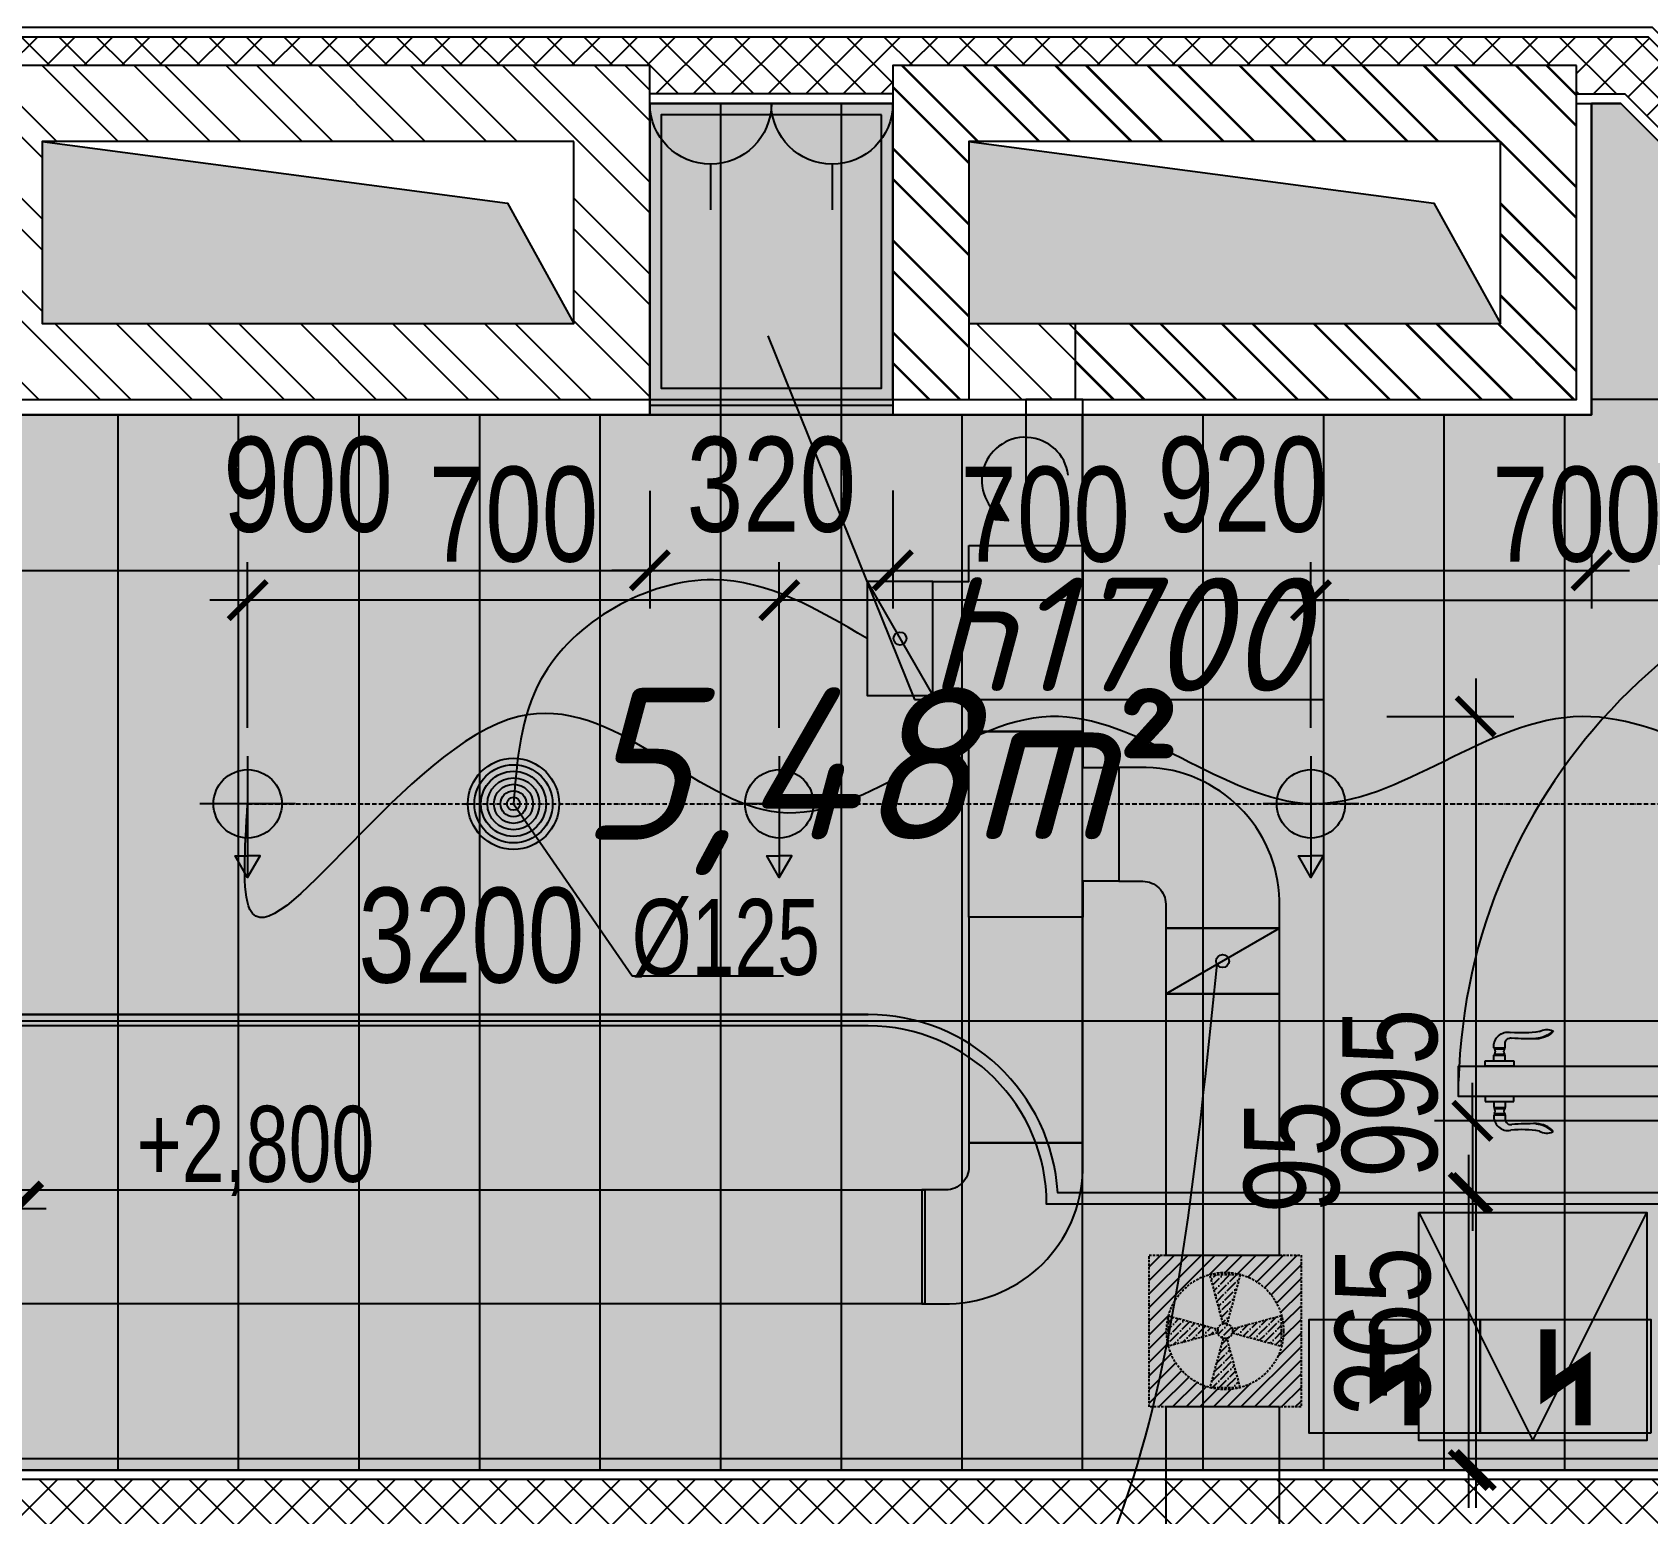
# Model space of a CAD drawing. Header units: metres. Extents: x -577923 to -19598, y 119734 to 247764.
# Drawn here: x -554785 to -552658, y 187951 to 189902 of the extents above; entities that cross this region are included whole.
import ezdxf
from ezdxf.enums import TextEntityAlignment as Align

# ---------------------------------------------------------------- set-up
doc = ezdxf.new("R2010")
doc.units = ezdxf.units.M
doc.linetypes.add('ACAD_ISO10W100', pattern=[18, 12, -3, 0, -3])
doc.linetypes.add('CACHE2', pattern=[4.7625, 3.175, -1.5875])
for name, color, linetype in [('ceiling', 232, 'Continuous'), ('ceiling dim', 4, 'Continuous'), ('dim', 4, 'Continuous'), ('doors & windows', 4, 'Continuous'), ('electricity', 61, 'Continuous'), ('floor', 172, 'Continuous'), ('floor hatch', 252, 'Continuous'), ('furnblox', 175, 'Continuous'), ('furniture', 34, 'Continuous'), ('Gypsum_wall', 3, 'Continuous'), ('light', 230, 'Continuous'), ('Marks ceiling', 4, 'Continuous'), ('socket', 61, 'Continuous'), ('Ventilation', 92, 'CACHE2'), ('wall', 5, 'Continuous')]:
    doc.layers.add(name, color=color, linetype=linetype)
doc.styles.add('ISO', font='isocpeui.ttf')
doc.styles.add('KOTE', font='romrust.shx', dxfattribs={"width": 0.8})
doc.dimstyles.new('ayala 25', dxfattribs={"dimscale": 25, "dimtxt": 2.2, "dimasz": 1.7, "dimexe": 1, "dimexo": 2, "dimgap": 1, "dimtad": 1, "dimdec": 0, "dimzin": 9, "dimdsep": 46, "dimtxsty": 'KOTE', "dimblk": 'ARCHTICK', "dimcen": 0, "dimdle": 1, "dimclrd": 4, "dimclre": 4, "dimclrt": 3, "dimadec": 0, "dimazin": 0, "dimtfac": 0.666667, "dimtdec": 0, "dimtix": 1, "dimtmove": 2, "dimatfit": 0, "dimfxl": 1, "dimtvp": 1, "dimtolj": 1, "dimarcsym": 0})
doc.dimstyles.new('ayala 50', dxfattribs={"dimscale": 50, "dimtxt": 2.5, "dimasz": 1, "dimexe": 1, "dimexo": 2, "dimgap": 1, "dimtad": 1, "dimdec": 0, "dimzin": 9, "dimdsep": 46, "dimtxsty": 'KOTE', "dimblk": 'ARCHTICK', "dimcen": 0, "dimdle": 1, "dimclrd": 4, "dimclre": 4, "dimclrt": 3, "dimadec": 0, "dimazin": 0, "dimtfac": 0.666667, "dimtdec": 0, "dimtix": 1, "dimtmove": 2, "dimatfit": 0, "dimfxl": 1, "dimtvp": 1, "dimtolj": 1, "dimarcsym": 0})
doc.dimstyles.new('scale 40', dxfattribs={"dimscale": 40, "dimtxt": 2.2, "dimasz": 1.7, "dimexe": 1, "dimexo": 2, "dimgap": 1, "dimtad": 1, "dimdec": 0, "dimzin": 9, "dimdsep": 46, "dimtxsty": 'KOTE', "dimblk": 'ARCHTICK', "dimcen": 0, "dimdle": 1, "dimclrd": 4, "dimclre": 4, "dimclrt": 3, "dimadec": 0, "dimazin": 0, "dimtfac": 0.666667, "dimtdec": 0, "dimtix": 1, "dimtmove": 2, "dimatfit": 0, "dimfxl": 1, "dimtvp": 1, "dimtolj": 1, "dimarcsym": 0})
pattern_1 = [(135, (-156159.57, 62444.69), (-60.616729, -60.616729), []), (135, (-156159.57, 62485.1), (-60.616729, -60.616729), [])]

# ---------------------------------------------------------------- blocks, each defined once
blk = doc.blocks.new('door-handle')
at = {"color": 0}
for p, q in [((-32, 10), (-32, -10)), ((-30, 9), (-32, 9)), ((-30, 9), (-30, -9)), ((-19, 9), (-21, 9)), ((-21, 9), (-21, -9)), ((-19, 10), (-19, -10)), ((-9, 10), (-19, 10)), ((0, 25), (-9, 25)), ((-9, 25), (-9, -25)), ((0, -25), (0, 25)), ((-32, -10), (-40.3, -10)), ((-30, -9), (-32, -9)), ((-19, -9), (-21, -9)), ((-9, -10), (-19, -10)), ((-9, -25), (0, -25)), ((-61.7, -93.1), (-60.8, -94))]:
    blk.add_line(p, q, dxfattribs=at)
for centre, radius, start, end in [((-34.5, -14.9), 25, 84.355, 191.5747), ((-25.5, 16.2), 8.47, 237.8902, 302.1098), ((-242.8, -39.2), 184.8, 350.5395, 5.9914), ((-39.7, -19.5), 9.55, 85.9769, 192.3257), ((-595.6, -61.6), 548.1, 359.693, 4.1861), ((-25.5, -16.2), 8.47, 57.8902, 122.1098), ((-38.9, -82.4), 25.1, 149.3294, 204.9726), ((-91.1, -62.2), 42.6, 313.5613, 358.1692), ((-90.2, -63.1), 42.6, 313.5613, 358.1692)]:
    blk.add_arc(centre, radius, start, end, dxfattribs=at)
blk = doc.blocks.new('door 810x125')
at = {"layer": 'doors & windows', "color": 34, "linetype": 'ByBlock'}
for points in [[(-62.5, -32), (-82.5, -32), (-82.5, -12), (-72.5, -12), (-72.5, 28), (-82.5, 28), (-82.5, 48), (-62.5, 48)], [(62.5, -32), (82.5, -32), (82.5, -12), (72.5, -12), (72.5, 28), (82.5, 28), (82.5, 48), (62.5, 48)], [(62.5, 0), (-62.5, 0), (-62.5, -47), (-10.5, -47), (-10.5, -32), (62.5, -32), (62.5, 0)], [(29.5, -32), (735.5, -32), (735.5, -72), (29.5, -72), (29.5, -32)], [(62.5, -810), (-62.5, -810), (-62.5, -763), (-10.5, -763), (-10.5, -778), (62.5, -778), (62.5, -810)], [(-62.5, -778), (-82.5, -778), (-82.5, -798), (-72.5, -798), (-72.5, -838), (-82.5, -838), (-82.5, -858), (-62.5, -858)], [(62.5, -778), (82.5, -778), (82.5, -798), (72.5, -798), (72.5, -838), (82.5, -838), (82.5, -858), (62.5, -858)]]:
    blk.add_lwpolyline(points, dxfattribs=at)
at = {"layer": 'doors & windows'}
blk.add_arc((-10.5, -32), 746.3, 272.8011, 358.4643, dxfattribs=at)
at = {"layer": 'doors & windows', "color": 34, "linetype": 'ByBlock', "zscale": 0.07530120532436947}
for p, xscale, yscale, rotation in [((681.6, -32), 0.7530120532028377, 0.7530120532028377, 270.0000000310026), ((681.6, -72), -0.753012053319253, 0.753012053319253, 269.9999999689974)]:
    blk.add_blockref('door-handle', p, dxfattribs=dict(at, xscale=xscale, yscale=yscale, rotation=rotation))
blk = doc.blocks.new('_ArchTick')
at = {"color": 0, "linetype": 'ByBlock', "const_width": 0.15}
blk.add_lwpolyline([(-0.5, -0.5), (0.5, 0.5)], dxfattribs=at)
blk = doc.blocks.new('*D581')
at = {"layer": 'Defpoints', "color": 0, "linetype": 'ByBlock', "transparency": 16777216}
for p in [(-552221.8, 188468.3), (-552889.1, 188373.3), (-552607.2, 188373.3)]:
    blk.add_point(p, dxfattribs=at)
at = {"layer": 'dim', "color": 4, "linetype": 'ByBlock', "lineweight": -2, "transparency": 16777216}
for p, q in [((-552889.1, 188468.3), (-552889.1, 188518.3)), ((-552321.8, 188468.3), (-552939.1, 188468.3)), ((-552889.1, 188468.3), (-552889.1, 188373.3)), ((-552707.2, 188373.3), (-552939.1, 188373.3)), ((-552889.1, 188373.3), (-552889.1, 188323.3))]:
    blk.add_line(p, q, dxfattribs=at)
at = {"layer": 'dim', "color": 4, "linetype": 'ByBlock', "lineweight": -2, "transparency": 16777216, "xscale": 50, "yscale": 50, "zscale": 50}
for p, rotation in [((-552889.1, 188468.3), 270), ((-552889.1, 188373.3), 90)]:
    blk.add_blockref('_ArchTick', p, dxfattribs=dict(at, rotation=rotation))
at = {"layer": 'dim', "color": 3, "linetype": 'ByBlock', "transparency": 16777216, "insert": (-553126.4, 188420.8), "char_height": 125, "attachment_point": 5, "rotation": 90, "style": 'KOTE'}
blk.add_mtext('\\A1;95', dxfattribs=at)
blk = doc.blocks.new('*D582')
at = {"layer": 'Defpoints', "color": 0, "linetype": 'ByBlock', "transparency": 16777216}
for p in [(-552607.2, 188373.3), (-552894.1, 188008.3), (-552607.2, 188008.3)]:
    blk.add_point(p, dxfattribs=at)
at = {"layer": 'dim', "color": 4, "linetype": 'ByBlock', "lineweight": -2, "transparency": 16777216}
for p, q in [((-552894.1, 188423.3), (-552894.1, 187958.3)), ((-552707.2, 188373.3), (-552944.1, 188373.3)), ((-552707.2, 188008.3), (-552944.1, 188008.3))]:
    blk.add_line(p, q, dxfattribs=at)
at = {"layer": 'dim', "color": 4, "linetype": 'ByBlock', "lineweight": -2, "transparency": 16777216, "xscale": 50, "yscale": 50, "zscale": 50}
for p, rotation in [((-552894.1, 188373.3), 90), ((-552894.1, 188008.3), 270)]:
    blk.add_blockref('_ArchTick', p, dxfattribs=dict(at, rotation=rotation))
at = {"layer": 'dim', "color": 3, "linetype": 'ByBlock', "transparency": 16777216, "insert": (-553006.6, 188190.8), "char_height": 125, "attachment_point": 5, "rotation": 90, "style": 'KOTE'}
blk.add_mtext('\\A1;365', dxfattribs=at)
blk = doc.blocks.new('*D585')
at = {"layer": 'Defpoints', "color": 0, "linetype": 'ByBlock', "transparency": 16777216}
for p in [(-555807.2, 188599.5), (-552607.2, 188373.3), (-555807.2, 188008.3)]:
    blk.add_point(p, dxfattribs=at)
at = {"layer": 'dim', "color": 4, "linetype": 'ByBlock', "lineweight": -2, "transparency": 16777216}
for p, q in [((-555807.2, 188108.3), (-555807.2, 188649.5)), ((-552607.2, 188473.3), (-552607.2, 188649.5)), ((-552557.2, 188599.5), (-555857.2, 188599.5))]:
    blk.add_line(p, q, dxfattribs=at)
at = {"layer": 'dim', "color": 4, "linetype": 'ByBlock', "lineweight": -2, "transparency": 16777216, "xscale": 50, "yscale": 50, "zscale": 50, "rotation": 180}
blk.add_blockref('_ArchTick', (-555807.2, 188599.5), dxfattribs=at)
at = {"layer": 'dim', "color": 4, "linetype": 'ByBlock', "lineweight": -2, "transparency": 16777216, "xscale": 50, "yscale": 50, "zscale": 50}
blk.add_blockref('_ArchTick', (-552607.2, 188599.5), dxfattribs=at)
at = {"layer": 'dim', "color": 3, "linetype": 'ByBlock', "transparency": 16777216, "insert": (-554207.2, 188712), "char_height": 125, "attachment_point": 5, "style": 'KOTE'}
blk.add_mtext('\\A1;3200', dxfattribs=at)
blk = doc.blocks.new('*D690')
at = {"layer": 'Defpoints', "color": 0, "linetype": 'ByBlock', "transparency": 16777216}
for p in [(-554872.2, 189398.3), (-553972.2, 189398.2), (-553972.2, 189193.3)]:
    blk.add_point(p, dxfattribs=at)
at = {"layer": 'dim', "color": 4, "linetype": 'ByBlock', "lineweight": -2, "transparency": 16777216}
for p, q in [((-554872.2, 189298.3), (-554872.2, 189143.3)), ((-553972.2, 189298.2), (-553972.2, 189143.3)), ((-554922.2, 189193.3), (-553922.2, 189193.3))]:
    blk.add_line(p, q, dxfattribs=at)
at = {"layer": 'dim', "color": 4, "linetype": 'ByBlock', "lineweight": -2, "transparency": 16777216, "xscale": 50, "yscale": 50, "zscale": 50, "rotation": 180}
blk.add_blockref('_ArchTick', (-554872.2, 189193.3), dxfattribs=at)
at = {"layer": 'dim', "color": 4, "linetype": 'ByBlock', "lineweight": -2, "transparency": 16777216, "xscale": 50, "yscale": 50, "zscale": 50}
blk.add_blockref('_ArchTick', (-553972.2, 189193.3), dxfattribs=at)
at = {"layer": 'dim', "color": 3, "linetype": 'ByBlock', "transparency": 16777216, "insert": (-554422.2, 189305.8), "char_height": 125, "attachment_point": 5, "style": 'KOTE'}
blk.add_mtext('\\A1;900', dxfattribs=at)
blk = doc.blocks.new('*D691')
at = {"layer": 'Defpoints', "color": 0, "linetype": 'ByBlock', "transparency": 16777216}
for p in [(-553972.2, 189398.2), (-553652.2, 189398.3), (-553652.2, 189193.3)]:
    blk.add_point(p, dxfattribs=at)
at = {"layer": 'dim', "color": 4, "linetype": 'ByBlock', "lineweight": -2, "transparency": 16777216}
for p, q in [((-553972.2, 189298.2), (-553972.2, 189143.3)), ((-553652.2, 189298.3), (-553652.2, 189143.3)), ((-553972.2, 189193.3), (-554022.2, 189193.3)), ((-553972.2, 189193.3), (-553652.2, 189193.3)), ((-553652.2, 189193.3), (-553602.2, 189193.3))]:
    blk.add_line(p, q, dxfattribs=at)
at = {"layer": 'dim', "color": 4, "linetype": 'ByBlock', "lineweight": -2, "transparency": 16777216, "xscale": 50, "yscale": 50, "zscale": 50}
blk.add_blockref('_ArchTick', (-553972.2, 189193.3), dxfattribs=at)
at = {"layer": 'dim', "color": 4, "linetype": 'ByBlock', "lineweight": -2, "transparency": 16777216, "xscale": 50, "yscale": 50, "zscale": 50, "rotation": 180}
blk.add_blockref('_ArchTick', (-553652.2, 189193.3), dxfattribs=at)
at = {"layer": 'dim', "color": 3, "linetype": 'ByBlock', "transparency": 16777216, "insert": (-553812.2, 189305.8), "char_height": 125, "attachment_point": 5, "style": 'KOTE'}
blk.add_mtext('\\A1;320', dxfattribs=at)
blk = doc.blocks.new('*D692')
at = {"layer": 'Defpoints', "color": 0, "linetype": 'ByBlock', "transparency": 16777216}
for p in [(-553652.2, 189398.3), (-552732.2, 189398.3), (-552732.2, 189193.3)]:
    blk.add_point(p, dxfattribs=at)
at = {"layer": 'dim', "color": 4, "linetype": 'ByBlock', "lineweight": -2, "transparency": 16777216}
for p, q in [((-553652.2, 189298.3), (-553652.2, 189143.3)), ((-552732.2, 189298.3), (-552732.2, 189143.3)), ((-553702.2, 189193.3), (-552682.2, 189193.3))]:
    blk.add_line(p, q, dxfattribs=at)
at = {"layer": 'dim', "color": 4, "linetype": 'ByBlock', "lineweight": -2, "transparency": 16777216, "xscale": 50, "yscale": 50, "zscale": 50, "rotation": 180}
blk.add_blockref('_ArchTick', (-553652.2, 189193.3), dxfattribs=at)
at = {"layer": 'dim', "color": 4, "linetype": 'ByBlock', "lineweight": -2, "transparency": 16777216, "xscale": 50, "yscale": 50, "zscale": 50}
blk.add_blockref('_ArchTick', (-552732.2, 189193.3), dxfattribs=at)
at = {"layer": 'dim', "color": 3, "linetype": 'ByBlock', "transparency": 16777216, "insert": (-553192.2, 189305.8), "char_height": 125, "attachment_point": 5, "style": 'KOTE'}
blk.add_mtext('\\A1;920', dxfattribs=at)
blk = doc.blocks.new('апру54554')
h = blk.add_hatch(color=0)
h.paths.add_polyline_path([(0, 95), (-54.8, 95), (0, 0)])
h.paths.add_polyline_path([(54.8, 95), (0, 95), (0, 0)])
at = {"color": 0}
for p, q in [((0, 534), (0, 114)), ((210, 324), (-210, 324))]:
    blk.add_line(p, q, dxfattribs=at)
for points in [[(0, 174), (0, 0), (-54.8, 95), (0, 95)], [(0, 174), (0, 0), (54.8, 95), (0, 95)]]:
    blk.add_lwpolyline(points, dxfattribs=at)
blk.add_ellipse((0, 324), major_axis=(-106.1, 106.1), ratio=1, start_param=3.926991, end_param=10.210176, dxfattribs=at)
blk = doc.blocks.new('*D743')
at = {"layer": 'Defpoints', "color": 0, "linetype": 'ByBlock', "transparency": 16777216}
for p in [(-555857.2, 188352.2), (-555857.2, 187903.3), (-554807.2, 187903.3)]:
    blk.add_point(p, dxfattribs=at)
at = {"layer": 'socket', "color": 4, "linetype": 'ByBlock', "lineweight": -2, "transparency": 16777216}
for p, q in [((-555857.2, 187983.3), (-555857.2, 188392.2)), ((-554807.2, 187983.3), (-554807.2, 188392.2)), ((-555897.2, 188352.2), (-555494.5, 188352.2)), ((-554767.2, 188352.2), (-555169.8, 188352.2))]:
    blk.add_line(p, q, dxfattribs=at)
at = {"layer": 'socket', "color": 4, "linetype": 'ByBlock', "lineweight": -2, "transparency": 16777216, "xscale": 68, "yscale": 68, "zscale": 68, "rotation": 180}
blk.add_blockref('_ArchTick', (-555857.2, 188352.2), dxfattribs=at)
at = {"layer": 'socket', "color": 4, "linetype": 'ByBlock', "lineweight": -2, "transparency": 16777216, "xscale": 68, "yscale": 68, "zscale": 68}
blk.add_blockref('_ArchTick', (-554807.2, 188352.2), dxfattribs=at)
at = {"layer": 'socket', "color": 3, "linetype": 'ByBlock', "transparency": 16777216, "insert": (-555332.2, 188352.2), "char_height": 88, "attachment_point": 5, "style": 'KOTE'}
blk.add_mtext('\\A1;1050\\Ph400', dxfattribs=at)
blk = doc.blocks.new('socket 1')
at = {"color": 0}
blk.add_lwpolyline([(0, 40), (0, 70)], dxfattribs=at)
blk.add_lwpolyline([(-40, 0), (40, 0, 1)], format="xyb", close=True, dxfattribs=at)
blk = doc.blocks.new('*D755')
at = {"layer": 'ceiling dim', "color": 4, "linetype": 'ByBlock', "lineweight": -2, "transparency": 16777216}
for p, q in [((-553801.7, 188985.8), (-553801.7, 189204)), ((-553101.7, 188985.8), (-553101.7, 189204)), ((-553051.7, 189154), (-553851.7, 189154))]:
    blk.add_line(p, q, dxfattribs=at)
at = {"layer": 'Defpoints', "color": 0, "linetype": 'ByBlock', "transparency": 16777216}
for p in [(-553801.7, 189154), (-553801.7, 188885.8), (-553101.7, 188885.8)]:
    blk.add_point(p, dxfattribs=at)
at = {"layer": 'ceiling dim', "color": 4, "linetype": 'ByBlock', "lineweight": -2, "transparency": 16777216, "xscale": 50, "yscale": 50, "zscale": 50, "rotation": 180}
blk.add_blockref('_ArchTick', (-553801.7, 189154), dxfattribs=at)
at = {"layer": 'ceiling dim', "color": 4, "linetype": 'ByBlock', "lineweight": -2, "transparency": 16777216, "xscale": 50, "yscale": 50, "zscale": 50}
blk.add_blockref('_ArchTick', (-553101.7, 189154), dxfattribs=at)
at = {"layer": 'ceiling dim', "color": 3, "linetype": 'ByBlock', "transparency": 16777216, "insert": (-553451.7, 189266.5), "char_height": 125, "attachment_point": 5, "style": 'KOTE'}
blk.add_mtext('\\A1;700', dxfattribs=at)
blk = doc.blocks.new('*D756')
at = {"layer": 'ceiling dim', "color": 4, "linetype": 'ByBlock', "lineweight": -2, "transparency": 16777216}
for p, q in [((-554501.7, 188985.8), (-554501.7, 189204)), ((-553801.7, 189100.8), (-553801.7, 189204)), ((-553751.7, 189154), (-554551.7, 189154))]:
    blk.add_line(p, q, dxfattribs=at)
at = {"layer": 'Defpoints', "color": 0, "linetype": 'ByBlock', "transparency": 16777216}
for p in [(-554501.7, 189154), (-553801.7, 189000.8), (-554501.7, 188885.8)]:
    blk.add_point(p, dxfattribs=at)
at = {"layer": 'ceiling dim', "color": 4, "linetype": 'ByBlock', "lineweight": -2, "transparency": 16777216, "xscale": 50, "yscale": 50, "zscale": 50, "rotation": 180}
blk.add_blockref('_ArchTick', (-554501.7, 189154), dxfattribs=at)
at = {"layer": 'ceiling dim', "color": 4, "linetype": 'ByBlock', "lineweight": -2, "transparency": 16777216, "xscale": 50, "yscale": 50, "zscale": 50}
blk.add_blockref('_ArchTick', (-553801.7, 189154), dxfattribs=at)
at = {"layer": 'ceiling dim', "color": 3, "linetype": 'ByBlock', "transparency": 16777216, "insert": (-554151.7, 189266.5), "char_height": 125, "attachment_point": 5, "style": 'KOTE'}
blk.add_mtext('\\A1;700', dxfattribs=at)
blk = doc.blocks.new('*D757')
at = {"layer": 'ceiling dim', "color": 4, "linetype": 'ByBlock', "lineweight": -2, "transparency": 16777216}
for p, q in [((-553101.7, 188985.8), (-553101.7, 189204)), ((-552401.7, 188985.8), (-552401.7, 189204)), ((-553151.7, 189154), (-552351.7, 189154))]:
    blk.add_line(p, q, dxfattribs=at)
at = {"layer": 'Defpoints', "color": 0, "linetype": 'ByBlock', "transparency": 16777216}
for p in [(-552401.7, 189154), (-553101.7, 188885.8), (-552401.7, 188885.8)]:
    blk.add_point(p, dxfattribs=at)
at = {"layer": 'ceiling dim', "color": 4, "linetype": 'ByBlock', "lineweight": -2, "transparency": 16777216, "xscale": 50, "yscale": 50, "zscale": 50, "rotation": 180}
blk.add_blockref('_ArchTick', (-553101.7, 189154), dxfattribs=at)
at = {"layer": 'ceiling dim', "color": 4, "linetype": 'ByBlock', "lineweight": -2, "transparency": 16777216, "xscale": 50, "yscale": 50, "zscale": 50}
blk.add_blockref('_ArchTick', (-552401.7, 189154), dxfattribs=at)
at = {"layer": 'ceiling dim', "color": 3, "linetype": 'ByBlock', "transparency": 16777216, "insert": (-552751.7, 189266.5), "char_height": 125, "attachment_point": 5, "style": 'KOTE'}
blk.add_mtext('\\A1;700', dxfattribs=at)
blk = doc.blocks.new('*D782')
at = {"layer": 'ceiling dim', "color": 4, "linetype": 'ByBlock', "lineweight": -2, "transparency": 16777216}
for p, q in [((-552884.7, 189050.8), (-552884.7, 187958.3)), ((-553001.7, 189000.8), (-552834.7, 189000.8)), ((-553001.7, 188008.3), (-552834.7, 188008.3))]:
    blk.add_line(p, q, dxfattribs=at)
at = {"layer": 'Defpoints', "color": 0, "linetype": 'ByBlock', "transparency": 16777216}
for p in [(-553101.7, 189000.8), (-553101.7, 188008.3), (-552884.7, 188008.3)]:
    blk.add_point(p, dxfattribs=at)
at = {"layer": 'ceiling dim', "color": 4, "linetype": 'ByBlock', "lineweight": -2, "transparency": 16777216, "xscale": 50, "yscale": 50, "zscale": 50}
for p, rotation in [((-552884.7, 189000.8), 90), ((-552884.7, 188008.3), 270)]:
    blk.add_blockref('_ArchTick', p, dxfattribs=dict(at, rotation=rotation))
at = {"layer": 'ceiling dim', "color": 3, "linetype": 'ByBlock', "transparency": 16777216, "insert": (-552997.2, 188504.5), "char_height": 125, "attachment_point": 5, "rotation": 90, "style": 'KOTE'}
blk.add_mtext('\\A1;995', dxfattribs=at)
blk = doc.blocks.new('dqdqw33')
at = {"layer": 'Ventilation', "linetype": 'ByBlock'}
h = blk.add_hatch(dxfattribs=at)
h.set_pattern_fill('ANSI31', color=0, scale=4, style=0)
h.set_pattern_definition([(45, (551282.157, -191563.273), (-8.98025612, 8.98025612), [])])
h.paths.add_polyline_path([(100, 0), (-100, 0), (-100, 200), (100, 200)])
edge = h.paths.add_edge_path(flags=16)
edge.add_arc((0, 100), 77.1, 0, 360)
h = blk.add_hatch(dxfattribs=at)
h.set_pattern_fill('ANSI36', color=0, scale=2, style=0)
h.set_pattern_definition([(45, (551282.1575, -191563.2734), (3.367596045, 12.347852166), [15.875, -3.175, 0, -3.175])])
h.paths.add_polyline_path([(-2.6, 109.7), (-20, 174.5), (20, 174.5), (2.6, 109.7)])
h.paths.add_polyline_path([(9.7, 97.4), (74.5, 80), (74.5, 120), (9.7, 102.6)])
h.paths.add_polyline_path([(-2.6, 90.3), (-20, 25.5), (20, 25.5), (2.6, 90.3)])
h.paths.add_polyline_path([(-9.7, 97.4), (-74.5, 80), (-74.5, 120), (-9.7, 102.6)])
edge = h.paths.add_edge_path()
edge.add_arc((0, 100), 10, 0, 360)
at = {"layer": 'Ventilation', "color": 0, "linetype": 'ByBlock'}
for points in [[(100, 0), (-100, 0), (-100, 200), (100, 200), (100, 0)], [(-2.6, 109.7), (-20, 174.5), (20, 174.5), (2.6, 109.7), (-2.6, 109.7)], [(-9.7, 97.4), (-74.5, 80), (-74.5, 120), (-9.7, 102.6), (-9.7, 97.4)], [(9.7, 97.4), (74.5, 80), (74.5, 120), (9.7, 102.6), (9.7, 97.4)], [(-2.6, 90.3), (-20, 25.5), (20, 25.5), (2.6, 90.3), (-2.6, 90.3)]]:
    blk.add_lwpolyline(points, dxfattribs=at)
for radius in [77.1, 10]:
    blk.add_circle((0, 100), radius, dxfattribs=at)
blk = doc.blocks.new('air diffuser')
at = {"color": 0}
for radius in [150, 128.6, 107.1, 85.7, 64.3, 42.9, 21.4]:
    blk.add_circle((0, 0), radius, dxfattribs=at)

msp = doc.modelspace()

# ---------------------------------------------------------------- hatches: boundary and pattern name
at = {"layer": 'floor hatch', "linetype": 'ByBlock', "true_color": 0xcfcfb4}
msp.add_hatch(color=9, dxfattribs=at).paths.add_polyline_path([(-552732.2, 189808.3), (-552693.5, 189808.3), (-552227.2, 189342), (-552227.2, 188373.3), (-552602.2, 188373.3), (-552602.2, 188008.3), (-555807.2, 188008.3), (-555807.2, 189678.3), (-555607.2, 189678.3), (-555607.2, 189808.3), (-554872.2, 189808.3), (-554872.2, 189398.3), (-553972.2, 189398.3), (-553972.2, 189808.8), (-553652.2, 189808.8), (-553652.2, 189398.3), (-552732.2, 189398.3)])
at = {"layer": 'floor hatch'}
h = msp.add_hatch(dxfattribs=at)
h.set_pattern_fill('ANSI31', color=256, scale=50, angle=45, style=0)
h.paths.add_polyline_path([(-552732.2, 189808.3), (-552693.5, 189808.3), (-552227.2, 189342), (-552227.2, 188373.3), (-552602.2, 188373.3), (-552602.2, 188008.3), (-555807.2, 188008.3), (-555807.2, 189678.3), (-555607.2, 189678.3), (-555607.2, 189808.3), (-554872.2, 189808.3), (-554872.2, 189398.3), (-553972.2, 189398.3), (-553972.2, 189808.8), (-553652.2, 189808.8), (-553652.2, 189398.3), (-552732.2, 189398.3)])
at = {"layer": 'furniture'}
h = msp.add_hatch(color=254, dxfattribs=at)
edge = h.paths.add_edge_path()
edge.add_line((-554852.2, 189418.3), (-554852.2, 189808.3))
edge.add_line((-554852.2, 189808.3), (-555180, 189808.3))
edge.add_line((-555180, 189808.3), (-555180, 189678.3))
edge.add_line((-555180, 189678.3), (-555842.2, 189678.3))
edge.add_line((-555842.2, 189678.3), (-555842.2, 188008.3))
edge.add_line((-555842.2, 188008.3), (-552602.2, 188008.3))
edge.add_line((-552602.2, 188008.3), (-552602.2, 188373.3))
edge.add_line((-552602.2, 188373.3), (-553435.1, 188373.3))
edge.add_arc((-553684.7, 188358.3), 250, 3.4521, 90)
edge.add_line((-553684.7, 188608.3), (-555244.7, 188608.3))
edge.add_line((-555244.7, 188608.3), (-555244.7, 189418.3))
edge.add_line((-555244.7, 189418.3), (-554852.2, 189418.3))
for points in [[(-553652.2, 189808.3), (-553972.2, 189808.3), (-553972.2, 189418.3), (-553652.2, 189418.3)], [(-552732.2, 189808.3), (-552693.5, 189808.3), (-552303.5, 189418.3), (-552732.2, 189418.3)]]:
    msp.add_hatch(color=254, dxfattribs=at).paths.add_polyline_path(points)
at = {"layer": 'Gypsum_wall'}
h = msp.add_hatch(dxfattribs=at)
h.set_pattern_fill('ANSI37', color=0, scale=11, style=0)
h.paths.add_polyline_path([(-553652.2, 189820.8), (-553652.2, 189858.3), (-552752.2, 189858.3), (-552752.2, 189820.8), (-552688.3, 189820.8), (-552209.3, 189341.8), (-552209.3, 189365.8), (-552134.3, 189365.8), (-552134.3, 189372.8), (-552657.3, 189895.8), (-555899.7, 189895.8), (-555899.7, 189690.8), (-555619.7, 189690.8), (-555619.7, 189820.8), (-554852.2, 189820.8), (-554852.2, 189858.3), (-553972.2, 189858.3), (-553972.2, 189820.8)])
h.paths.add_polyline_path([(-555661.3, 189759.9, -1), (-555771.3, 189759.9, -1)], flags=16)
h = msp.add_hatch(dxfattribs=at)
h.set_pattern_fill('ANSI37', color=0, scale=11, style=0)
h.paths.add_polyline_path([(-552577.2, 187995.8), (-555819.7, 187995.8), (-555819.7, 189398.3), (-555912.2, 189398.3), (-555912.2, 182578.3), (-555819.7, 182578.3), (-555819.7, 187920.8), (-552577.2, 187920.8)])
at = {"layer": 'Ventilation', "linetype": 'ByBlock'}
msp.add_hatch(color=1, dxfattribs=at).paths.add_polyline_path([(-553512.2, 189280), (-553523.4, 189260.6), (-553500, 189258.8)])
at = {"layer": 'wall'}
h = msp.add_hatch(dxfattribs=at)
h.set_pattern_fill('ANSI32', color=4, scale=9, angle=90, style=0)
h.set_pattern_definition(pattern_1)
h.paths.add_polyline_path([(-554852.2, 189858.3), (-554852.2, 189418.3), (-553972.2, 189418.3), (-553972.2, 189858.3)])
h.paths.add_polyline_path([(-554072.2, 189758.3), (-554072.2, 189518.3), (-554772.2, 189518.3), (-554772.2, 189758.3)], flags=16)
h = msp.add_hatch(dxfattribs=at)
h.set_pattern_fill('ANSI32', color=4, scale=9, angle=90, style=0)
h.set_pattern_definition(pattern_1)
h.paths.add_polyline_path([(-552852.2, 189758.3), (-552852.2, 189518.3), (-553412.2, 189518.3), (-553412.2, 189418.3), (-552752.2, 189418.3), (-552752.2, 189858.3), (-553652.2, 189858.3), (-553652.2, 189418.3), (-553552.2, 189418.3), (-553552.2, 189518.3), (-553552.2, 189758.3)])
h = msp.add_hatch(dxfattribs=at)
h.set_pattern_fill('ANSI32', color=4, scale=9, angle=90, style=0)
h.paths.add_polyline_path([(-552752.2, 189858.3), (-553652.2, 189858.3), (-553652.2, 189418.3), (-552752.2, 189418.3)])
h.paths.add_polyline_path([(-552852.2, 189758.3), (-553552.2, 189758.3), (-553552.2, 189518.3), (-552852.2, 189518.3)], flags=16)
at = {"layer": 'wall', "true_color": 0xc7c8ca}
for points in [[(-554159.7, 189676.9), (-554772.2, 189758.3), (-554772.2, 189518.3), (-554072.2, 189518.3)], [(-552939.7, 189676.9), (-553552.2, 189758.3), (-553552.2, 189518.3), (-552852.2, 189518.3)]]:
    msp.add_hatch(color=9, dxfattribs=at).paths.add_polyline_path(points)

# ---------------------------------------------------------------- linework, layer by layer
at = {"layer": 'ceiling'}
for points in [[(-552221.8, 188373.3), (-552221.8, 189336.6), (-552693.5, 189808.3), (-552732.2, 189808.3), (-552732.2, 189398.3), (-554872.2, 189398.3), (-554872.2, 189808.3), (-555607.2, 189808.3), (-555607.2, 189678.3), (-555807.2, 189678.3), (-555807.2, 188008.3), (-552607.2, 188008.3), (-552607.2, 188373.3), (-552221.8, 188373.3)], [(-552959.5, 188347.3), (-552659.5, 188347.3), (-552659.5, 188047.3), (-552959.5, 188047.3), (-552959.5, 188347.3)], [(-552959.5, 188347.3), (-552809.5, 188047.3), (-552659.5, 188347.3)]]:
    msp.add_lwpolyline(points, dxfattribs=at)
at = {"layer": 'electricity', "color": 53, "true_color": 0xdec33b}
msp.add_spline([(-553854.6, 191854.9), (-551609.1, 190421), (-550821.8, 190067.9), (-549821.8, 190067.9), (-549319.6, 189962.4), (-548821.8, 190067.9), (-548821.8, 189725.6), (-548771.8, 189370.6), (-548855.6, 189057.8), (-548821.8, 188673.3), (-549034.6, 188753.2), (-549821.8, 188673.3), (-550557.1, 188818.1), (-550821.8, 188673.3), (-551420.4, 188849.6), (-551821.8, 188673.3), (-551734.1, 189008.6), (-552176.9, 189855.3)], degree=3, dxfattribs=at)
at = {"layer": 'electricity', "color": 20, "true_color": 0xff5e29}
for points in [[(-553522.5, 191028.3), (-551904, 190093.9), (-549793.8, 189130.7), (-549150.9, 188636.8)], [(-552176.9, 189527.4), (-552401.7, 188885.8), (-552744.7, 189000.8), (-553101.7, 188885.8), (-553444.7, 189000.8), (-553801.7, 188874.2), (-554144.7, 189000.8), (-554498.7, 188746.7), (-554501.7, 188885.8)]]:
    msp.add_spline(points, degree=3, dxfattribs=at)
at = {"layer": 'electricity', "color": 150, "true_color": 0x229ef7}
msp.add_spline([(-554144.1, 187545.4), (-553607.6, 187621.3), (-553225.4, 188674.4)], degree=3, dxfattribs=at)
at = {"layer": 'floor', "linetype": 'ByBlock'}
msp.add_lwpolyline([(-552732.2, 189808.3), (-552693.5, 189808.3), (-552227.2, 189342), (-552227.2, 188373.3), (-552602.2, 188373.3), (-552602.2, 188008.3), (-555807.2, 188008.3), (-555807.2, 189678.3), (-555607.2, 189678.3), (-555607.2, 189808.3), (-554872.2, 189808.3), (-554872.2, 189398.3), (-553972.2, 189398.3), (-553972.2, 189808.8), (-553652.2, 189808.8), (-553652.2, 189398.3), (-552732.2, 189398.3), (-552732.2, 189808.3)], dxfattribs=at)
at = {"layer": 'furniture', "color": 34, "linetype": 'ByBlock'}
msp.add_line((-555244.7, 188608.3), (-553684.7, 188608.3), dxfattribs=at)
msp.add_lwpolyline([(-554852.2, 189418.3), (-554852.2, 189808.3), (-555180, 189808.3), (-555180, 189678.3), (-555842.2, 189678.3), (-555842.2, 188008.3), (-552602.2, 188008.3), (-552602.2, 188373.3), (-553435.1, 188373.3, 0.396675), (-553684.7, 188608.3), (-555244.7, 188608.3), (-555244.7, 189418.3), (-554852.2, 189418.3)], format="xyb", dxfattribs=at)
for points in [[(-553652.2, 189808.3), (-553972.2, 189808.3), (-553972.2, 189418.3), (-553652.2, 189418.3)], [(-553667.2, 189793.3), (-553957.2, 189793.3), (-553957.2, 189433.3), (-553667.2, 189433.3)]]:
    msp.add_lwpolyline(points, close=True, dxfattribs=at)
msp.add_lwpolyline([(-552732.2, 189808.3), (-552693.5, 189808.3), (-552303.5, 189418.3), (-552732.2, 189418.3), (-552732.2, 189808.3)], dxfattribs=at)
msp.add_lwpolyline([(-554867.2, 189433.3), (-554867.2, 189793.3), (-555165, 189793.3), (-555165, 189663.3), (-555827.2, 189663.3), (-555827.2, 188023.3), (-552617.2, 188023.3), (-552617.2, 188358.3), (-553449.7, 188358.3, 0.414146), (-553684.7, 188593.3), (-555259.7, 188593.3), (-555259.7, 189433.3)], format="xyb", close=True, dxfattribs=at)
at = {"layer": 'Gypsum_wall', "color": 4}
for p, q in [((-553652.2, 189820.8), (-553972.2, 189820.8)), ((-553972.2, 189410.8), (-553652.2, 189410.8))]:
    msp.add_line(p, q, dxfattribs=at)
at = {"layer": 'Gypsum_wall'}
for p, q in [((-553652.2, 189808.3), (-553972.2, 189808.3)), ((-553972.2, 189398.3), (-553652.2, 189398.3)), ((-552577.2, 188008.3), (-555807.2, 188008.3))]:
    msp.add_line(p, q, dxfattribs=at)
for points in [[(-552752.2, 189808.3), (-552693.5, 189808.3), (-552221.8, 189336.6), (-552221.8, 189278.3), (-552121.8, 189278.3), (-552121.8, 189378), (-552652.1, 189908.3), (-555912.2, 189908.3), (-555912.2, 189398.3), (-555607.2, 189398.3), (-555607.2, 189808.3), (-554852.2, 189808.3)], [(-553972.2, 189808.3), (-553972.2, 189398.2), (-554872.2, 189398.3), (-554872.2, 189808.3)], [(-553652.2, 189808.3), (-553652.2, 189398.3), (-552732.2, 189398.3), (-552732.2, 189808.3)]]:
    msp.add_lwpolyline(points, dxfattribs=at)
at = {"layer": 'Gypsum_wall', "color": 4}
for points in [[(-552752.2, 189820.8), (-552688.3, 189820.8), (-552209.3, 189341.8), (-552209.3, 189290.8), (-552134.3, 189290.8), (-552134.3, 189372.8), (-552657.3, 189895.8), (-555899.7, 189895.8), (-555899.7, 189690.8), (-555619.7, 189690.8), (-555619.7, 189820.8), (-554852.2, 189820.8)], [(-552577.2, 187995.8), (-555819.7, 187995.8), (-555819.7, 189398.3), (-555912.2, 189398.3), (-555912.2, 182578.3), (-555819.7, 182578.3), (-555819.7, 187920.8), (-552577.2, 187920.8), (-552577.2, 187995.8)]]:
    msp.add_lwpolyline(points, dxfattribs=at)
at = {"layer": 'light', "color": 8, "linetype": 'ACAD_ISO10W100', "ltscale": 0.5}
msp.add_line((-554501.7, 188885.8), (-552401.7, 188885.8), dxfattribs=at)
at = {"layer": 'socket'}
for points in [[(-552879.1, 188056.7), (-553104.1, 188056.7), (-553104.1, 188206.7), (-552879.1, 188206.7), (-552879.1, 188056.7)], [(-552654.1, 188056.7), (-552879.1, 188056.7), (-552879.1, 188206.7), (-552654.1, 188206.7), (-552654.1, 188056.7)]]:
    msp.add_lwpolyline(points, dxfattribs=at)
at = {"layer": 'socket', "const_width": 20}
for points in [[(-553014.6, 188193.5), (-553014.6, 188113.9), (-552968.6, 188145.4), (-552968.6, 188067.1)], [(-552789.6, 188193.5), (-552789.6, 188113.9), (-552743.6, 188145.4), (-552743.6, 188067.1)]]:
    msp.add_lwpolyline(points, dxfattribs=at)
at = {"layer": 'Ventilation', "color": 1, "linetype": 'ByBlock'}
for p, q in [((-553686.1, 189178.5), (-553599.5, 189028.5)), ((-553293, 188635.4), (-553143, 188722))]:
    msp.add_line(p, q, dxfattribs=at)
for points in [[(-553477.2, 189225.9), (-553402.2, 189225.9), (-553402.2, 189418.3), (-553477.2, 189418.3)], [(-553599.5, 189178.5), (-553686.1, 189178.5), (-553686.1, 189028.5), (-553599.5, 189028.5)], [(-553402.2, 188736.4), (-553552.2, 188736.4), (-553552.2, 188439.2), (-553402.2, 188439.2)], [(-553143, 188722), (-553293, 188722), (-553293, 188291.4), (-553143, 188291.4)], [(-553293, 188722), (-553293, 188635.4), (-553143, 188635.4), (-553143, 188722)], [(-553143, 188635.4), (-553293, 188635.4), (-553293, 188291.4), (-553143, 188291.4)], [(-555564, 188377.4), (-553610.1, 188377.4), (-553610.1, 188227.4), (-555564, 188227.4)], [(-553143, 188091.4), (-553293, 188091.4), (-553293, 187614.8), (-553143, 187614.8)]]:
    msp.add_lwpolyline(points, close=True, dxfattribs=at)
for points in [[(-553512.2, 189280), (-553523.4, 189260.6), (-553500, 189258.8), (-553512.2, 189280)], [(-553552.2, 189225.9), (-553402.2, 189225.9), (-553402.2, 188981.1), (-553552.2, 188981.1), (-553552.2, 189028.5), (-553599.5, 189028.5), (-553599.5, 189178.5), (-553552.2, 189178.5), (-553552.2, 189225.9)], [(-553402.2, 188736.4), (-553552.2, 188736.4), (-553552.2, 188981.1), (-553402.2, 188981.1), (-553402.2, 188933.8), (-553354.8, 188933.8), (-553354.8, 188783.8), (-553402.2, 188783.8), (-553402.2, 188736.4)]]:
    msp.add_lwpolyline(points, dxfattribs=at)
for points in [[(-553293, 188722), (-553143, 188722), (-553143, 188758.3, 0.399515), (-553318.5, 188933.8), (-553354.8, 188933.8), (-553354.8, 188783.8), (-553323, 188783.8, -0.414214), (-553293, 188753.8), (-553293, 188722), (-553143, 188722)], [(-553613.9, 188377.4), (-553613.9, 188227.4), (-553577.6, 188227.4, 0.399515), (-553402.2, 188402.9), (-553402.2, 188439.2), (-553552.2, 188439.2), (-553552.2, 188407.4, -0.414214), (-553582.2, 188377.4), (-553613.9, 188377.4), (-553613.9, 188227.4)]]:
    msp.add_lwpolyline(points, format="xyb", dxfattribs=at)
for centre in [(-553642.8, 189103.5), (-553218, 188678.7)]:
    msp.add_circle(centre, 8.55, dxfattribs=at)
msp.add_arc((-553477.9, 189311.5), 57.1, 7.241, 247.241, dxfattribs=at)
msp.add_spline([(-553686.1, 189103.5), (-553888.3, 189180.9), (-554115.5, 189049.7), (-554151.7, 188885.8)], degree=3, dxfattribs=at)
at = {"layer": 'wall', "linetype": 'ByBlock'}
for points in [[(-553972.2, 189858.3), (-554852.2, 189858.3), (-554852.2, 189418.3), (-553972.2, 189418.3)], [(-552752.2, 189858.3), (-553652.2, 189858.3), (-553652.2, 189418.3), (-552752.2, 189418.3)], [(-554072.2, 189758.3), (-554772.2, 189758.3), (-554772.2, 189518.3), (-554072.2, 189518.3)], [(-552852.2, 189758.3), (-553552.2, 189758.3), (-553552.2, 189518.3), (-552852.2, 189518.3)]]:
    msp.add_lwpolyline(points, close=True, dxfattribs=at)
at = {"layer": 'wall', "color": 0, "linetype": 'ByBlock'}
for points in [[(-554772.2, 189758.3), (-554159.7, 189676.9), (-554072.2, 189518.3)], [(-553552.2, 189758.3), (-552939.7, 189676.9), (-552852.2, 189518.3)]]:
    msp.add_lwpolyline(points, dxfattribs=at)
at = {"layer": 'wall', "color": 30, "linetype": 'ByBlock'}
for points in [[(-553552.2, 189518.3), (-553552.2, 189418.3)], [(-553412.2, 189518.3), (-553412.2, 189418.3)]]:
    msp.add_lwpolyline(points, dxfattribs=at)

# ---------------------------------------------------------------- block references
at = {"layer": 'ceiling', "color": 0, "xscale": 0.3999999999996362, "yscale": 0.3999999999996362, "zscale": 2, "rotation": 180}
msp.add_blockref('air diffuser', (-554151.7, 188885.8), dxfattribs=at)
at = {"layer": 'furnblox', "color": 34, "linetype": 'ByBlock', "rotation": 180}
msp.add_blockref('door 810x125', (-552171.8, 188468.3), dxfattribs=at)
at = {"layer": 'light', "color": 61, "xscale": 0.3000000000465661, "yscale": 0.3000000000465661}
for p in [(-554501.7, 188788.6), (-553801.7, 188788.6), (-553101.7, 188788.6)]:
    msp.add_blockref('апру54554', p, dxfattribs=at)
at = {"layer": 'socket', "xscale": -2, "yscale": 2, "zscale": 0.01999999999998181, "rotation": 180}
for p in [(-553892.2, 189808.3), (-553732.2, 189808.3)]:
    msp.add_blockref('socket 1', p, dxfattribs=at)
at = {"layer": 'Ventilation', "color": 20, "true_color": 0xff5e29}
msp.add_blockref('dqdqw33', (-553214.8, 188091.4), dxfattribs=at)

# ---------------------------------------------------------------- texts
at = {"layer": 'floor', "insert": (-554065.3, 189038.7), "char_height": 200, "width": 905.946, "attachment_point": 1, "style": 'ISO'}
msp.add_mtext('5,48m{\\fISOCPEUR|b0|i0|c204|p34;²}', dxfattribs=at)
at = {"layer": 'Marks ceiling', "style": 'KOTE', "width": 0.7576}
for s, p in [('%%C125', (-553872.1, 188710.5)), ('+2,800', (-554491.4, 188437.9))]:
    msp.add_text(s, height=100, dxfattribs=at).set_placement(p, align=Align.MIDDLE_CENTER)
at = {"layer": 'socket', "color": 3, "style": 'ISO'}
msp.add_text('h1700', height=150, dxfattribs=at).set_placement((-553605.2, 189108.9), align=Align.MIDDLE_LEFT)

# ---------------------------------------------------------------- dimensions: what is measured, and where the dimension line sits
at = {"layer": 'ceiling dim', "color": 20, "linetype": 'ByBlock', "true_color": 0xf44d0b}
for base, p1, p2, picture, middle in [((-554501.7, 189154), (-553801.7, 189000.8), (-554501.7, 188885.8), '*D756', (-554151.7, 189266.5)), ((-553801.7, 189154), (-553101.7, 188885.8), (-553801.7, 188885.8), '*D755', (-553451.7, 189266.5)), ((-552401.7, 189154), (-553101.7, 188885.8), (-552401.7, 188885.8), '*D757', (-552751.7, 189266.5))]:
    dim = msp.add_linear_dim(base=base, p1=p1, p2=p2, dimstyle='ayala 50', dxfattribs=at)
    dim.commit()
    dim.dimension.update_dxf_attribs({"geometry": picture, "text_midpoint": middle})
dim = msp.add_linear_dim(base=(-552884.6984754, 188008.2734078), p1=(-553101.6574955, 189000.7734078), p2=(-553101.6574955, 188008.2734078), angle=90, dimstyle='ayala 50', override={"dimrnd": 5}, dxfattribs=at)
dim.commit()
dim.dimension.update_dxf_attribs({"geometry": '*D782', "text_midpoint": (-552997.1984754, 188504.5234078)})
at = {"layer": 'dim', "color": 6, "linetype": 'ByBlock'}
for base, p1, p2, picture, middle in [((-553972.2, 189193.3), (-554872.2, 189398.3), (-553972.2, 189398.2), '*D690', (-554422.2, 189305.8)), ((-553652.2, 189193.3), (-553972.2, 189398.2), (-553652.2, 189398.3), '*D691', (-553812.2, 189305.8)), ((-552732.2, 189193.3), (-553652.2, 189398.3), (-552732.2, 189398.3), '*D692', (-553192.2, 189305.8))]:
    dim = msp.add_linear_dim(base=base, p1=p1, p2=p2, dimstyle='ayala 50', dxfattribs=at)
    dim.commit()
    dim.dimension.update_dxf_attribs({"geometry": picture, "text_midpoint": middle})
at = {"layer": 'dim', "color": 34, "linetype": 'ByBlock'}
dim = msp.add_linear_dim(base=(-555807.2, 188599.5), p1=(-552607.2, 188373.3), p2=(-555807.2, 188008.3), dimstyle='ayala 50', dxfattribs=at)
dim.commit()
dim.dimension.update_dxf_attribs({"geometry": '*D585', "text_midpoint": (-554207.2, 188712)})
dim = msp.add_linear_dim(base=(-552889.1, 188373.3), p1=(-552221.8, 188468.3), p2=(-552607.2, 188373.3), angle=90, dimstyle='ayala 50', dxfattribs=at)
dim.commit()
dim.dimension.update_dxf_attribs({"geometry": '*D581', "text_midpoint": (-553126.4, 188420.8), "dimtype": 160})
dim = msp.add_linear_dim(base=(-552894.1, 188008.3), p1=(-552607.2, 188373.3), p2=(-552607.2, 188008.3), angle=90, dimstyle='ayala 50', dxfattribs=at)
dim.commit()
dim.dimension.update_dxf_attribs({"geometry": '*D582', "text_midpoint": (-553006.6, 188190.8)})
at = {"layer": 'socket', "color": 20, "linetype": 'ByBlock', "true_color": 0xf44d0b}
dim = msp.add_linear_dim(base=(-555857.2, 188352.2), p1=(-554807.2, 187903.3), p2=(-555857.2, 187903.3), text='<>\\Ph400', dimstyle='scale 40', dxfattribs=at)
dim.commit()
dim.dimension.update_dxf_attribs({"geometry": '*D743', "text_midpoint": (-555332.2, 188352.2), "dimtype": 160})

# ---------------------------------------------------------------- leaders
at = {"layer": 'ceiling dim', "color": 1, "linetype": 'ByBlock'}
msp.add_leader([(-554151.7, 188885.8), (-553995.6, 188659.1), (-553796.4, 188659.1)], dimstyle='ayala 25', dxfattribs=at)
at = {"layer": 'socket', "color": 1, "linetype": 'ByBlock'}
msp.add_leader([(-553816.8, 189502.4), (-553623.5, 189023.2), (-553085.7, 189023.2)], dimstyle='ayala 50', override={"dimasz": 3, "dimtad": 0}, dxfattribs=at)

doc.saveas('drawing.dxf')
